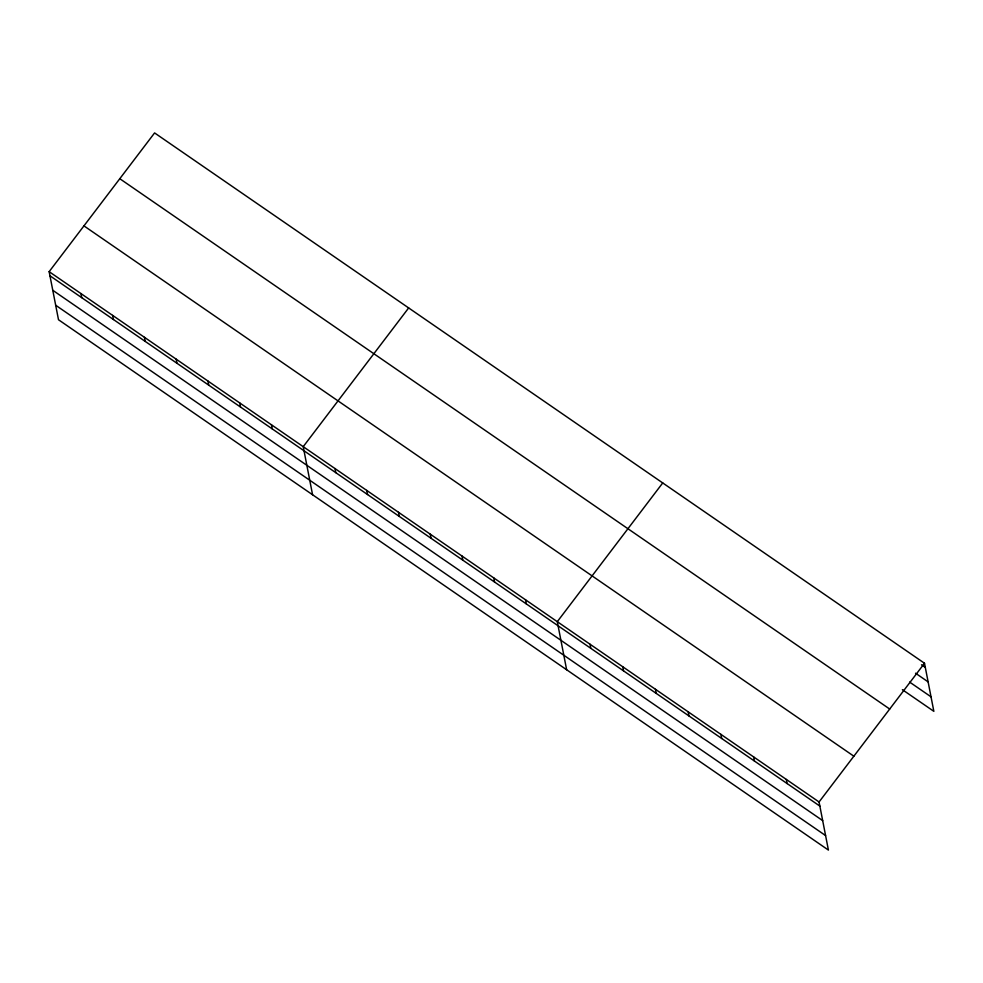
<?xml version="1.0" encoding="UTF-8"?>
<svg xmlns="http://www.w3.org/2000/svg" width="983" height="983" viewBox="0 0 983 983"><rect width="100%" height="100%" fill="white"/><g stroke="black" fill="none" stroke-linecap="round" stroke-linejoin="round"><path stroke-width="1.47" d="M49.15 271.664L819.06 801.981L828.411 850.074L58.501 319.745L49.15 271.664L154.589 132.926L924.499 663.255L933.85 711.336L902.382 689.673M408.658 307.937L303.219 446.663L312.569 494.756M662.739 482.936L557.287 621.674L566.638 669.767M819.06 801.981L924.499 663.255M921.526 664.766L925.298 667.371M915.542 673.208L928.124 681.883M909.631 682.091L931.024 696.824M119.791 178.709L889.701 709.038M83.948 225.881L853.858 756.197M49.949 275.781L819.859 806.097M52.775 290.292L822.685 820.608M55.675 305.234L825.585 835.562M786.339 779.445L787.137 783.562M753.617 756.91L754.416 761.026M720.895 734.362L721.694 738.479M688.174 711.827L688.972 715.943M655.452 689.292L656.251 693.408M622.731 666.744L623.529 670.861M590.009 644.209L590.808 648.325M525.536 599.802L526.335 603.918M493.773 577.918L494.572 582.034M462.01 556.046L462.809 560.163M430.259 534.174L431.058 538.291M398.496 512.29L399.295 516.407M366.733 490.419L367.544 494.535M334.982 468.547L335.781 472.663M271.455 424.791L272.266 428.907M239.705 402.919L240.503 407.036M207.941 381.035L208.74 385.152M176.19 359.164L176.989 363.28M144.427 337.292L145.226 341.408M112.664 315.408L113.463 319.524M80.913 293.536L81.712 297.652"/></g></svg>
